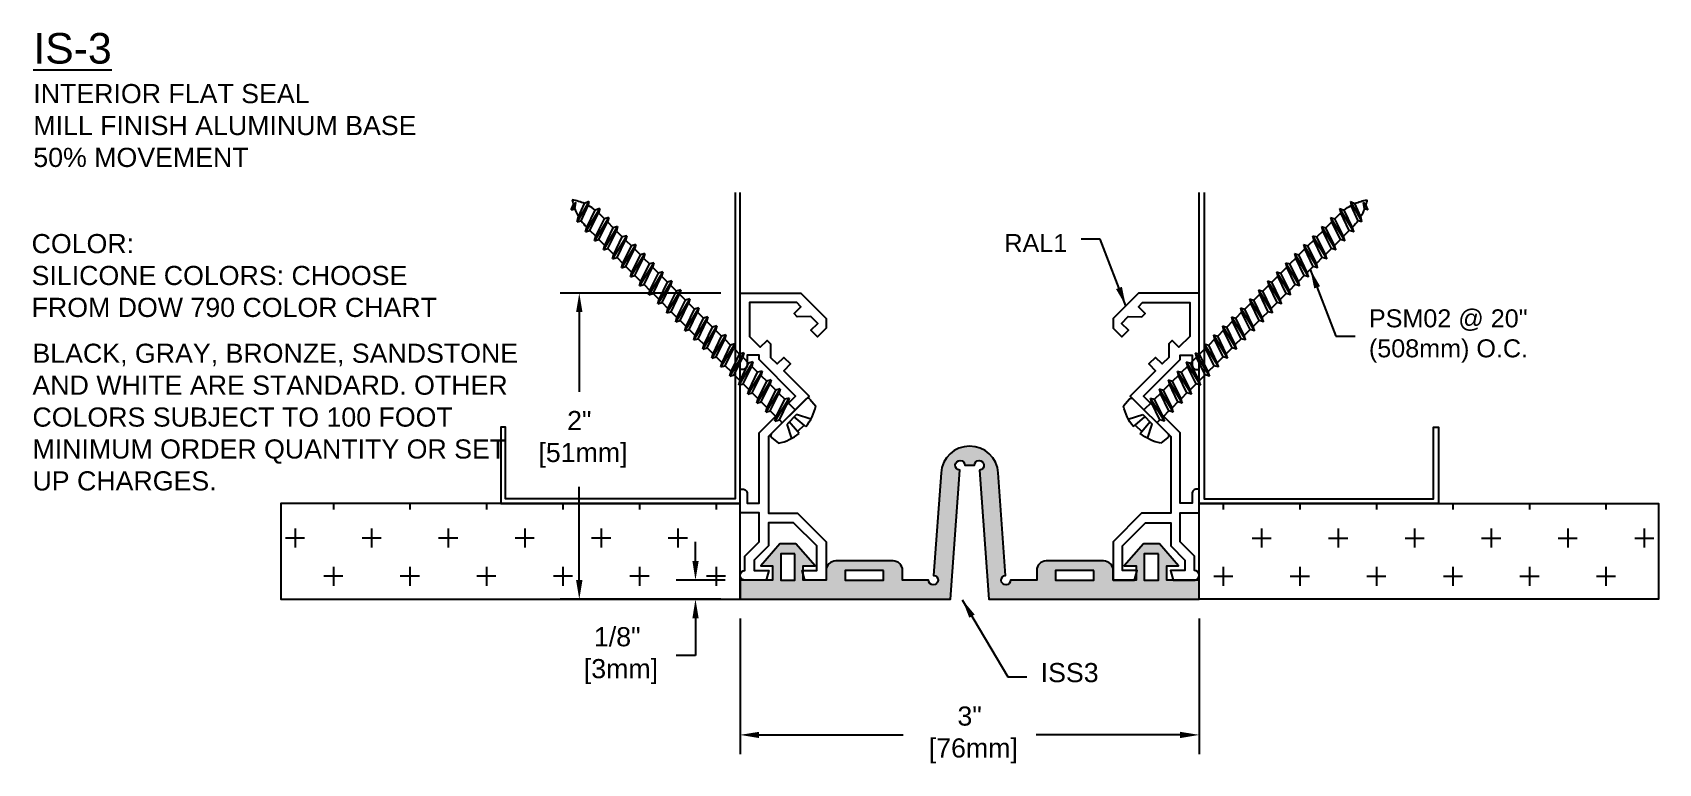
# Model space of a CAD drawing. Header units: inches. Extents: x 1.9 to 12.5, y 2.2 to 7.
import ezdxf

# ---------------------------------------------------------------- set-up
doc = ezdxf.new("R2010")
doc.units = ezdxf.units.IN
doc.header["$MEASUREMENT"] = 0
for name, color, linetype in [('Anchors', 4, 'Continuous'), ('Conditions', 1, 'Continuous'), ('Dimensions', 3, 'Continuous'), ('Fillers', 2, 'Continuous'), ('Metals', 7, 'Continuous'), ('TEXT', 2, 'Continuous')]:
    doc.layers.add(name, color=color, linetype=linetype)
doc.styles.add('ARIAL', font='arial.ttf')
doc.dimstyles.new('Arial', dxfattribs={"dimtxt": 0.125, "dimasz": 0.125, "dimexe": 0.125, "dimexo": 0.125, "dimgap": 0.125, "dimtad": 0, "dimtih": 1, "dimtoh": 1, "dimdec": 4, "dimzin": 3, "dimdsep": 46, "dimlunit": 4, "dimtxsty": 'ARIAL', "dimcen": 0.125, "dimadec": 0, "dimazin": 0, "dimtfac": 1, "dimtdec": 4, "dimtofl": 0, "dimtmove": 0, "dimatfit": 3, "dimfxl": 0, "dimfrac": 2, "dimtolj": 1, "dimtzin": 0, "dimarcsym": 0})

# ---------------------------------------------------------------- blocks, each defined once
blk = doc.blocks.new('A$CB0F2')
blk.add_lwpolyline([(0.029, 0.002, -0.958439), (0.032, 0.064), (0.032, 0.158), (0.125, 0.251), (0.125, 0.442), (0.001, 0.442), (0.001, 0.597), (0.017, 0.597, -0.414214), (0.048, 0.566), (0.048, 0.504), (0.125, 0.504), (0.125, 0.965), (0.364, 1.204), (0.125, 1.444), (0.125, 1.471), (0.048, 1.471), (0.048, 1.409, -0.414214), (0.017, 1.378), (0.001, 1.378), (0.001, 1.877), (0.397, 1.877), (0.564, 1.711), (0.564, 1.647), (0.507, 1.59), (0.463, 1.634), (0.508, 1.679), (0.464, 1.723), (0.375, 1.722), (0.354, 1.744), (0.398, 1.788), (0.371, 1.815), (0.063, 1.815), (0.063, 1.594), (0.133, 1.523), (0.177, 1.567), (0.199, 1.545), (0.199, 1.457), (0.243, 1.414), (0.286, 1.457), (0.33, 1.414), (0.286, 1.37), (0.452, 1.204), (0.187, 0.939), (0.187, 0.439), (0.377, 0.439), (0.564, 0.252), (0.564, 0.002), (0.423, 0.002), (0.407, 0.064), (0.502, 0.064), (0.502, 0.226), (0.351, 0.377), (0.187, 0.377), (0.187, 0.225), (0.094, 0.132), (0.094, 0.064), (0.189, 0.064), (0.172, 0.002), (0.029, 0.002)], format="xyb")
blk = doc.blocks.new('ral1')
blk.add_blockref('A$CB0F2', (-0.029, -0.002))
blk = doc.blocks.new('*D7')
at = {"layer": 'Defpoints', "color": 0}
for p in [(6.501, 3.272), (9.501, 3.272), (6.501, 2.386)]:
    blk.add_point(p, dxfattribs=at)
at = {"layer": 'Dimensions', "color": 0, "lineweight": -2}
for p, q in [((6.501, 3.147), (6.501, 2.261)), ((9.501, 3.147), (9.501, 2.261)), ((6.626, 2.386), (7.566, 2.386)), ((9.376, 2.386), (8.436, 2.386))]:
    blk.add_line(p, q, dxfattribs=at)
at = {"layer": 'Dimensions', "color": 0}
for points in [[(6.626, 2.406), (6.626, 2.365), (6.501, 2.386)], [(9.376, 2.406), (9.376, 2.365), (9.501, 2.386)]]:
    blk.add_solid(points, dxfattribs=at)
at = {"layer": 'Dimensions', "color": 0, "insert": (8.001, 2.386), "char_height": 0.125, "attachment_point": 5, "style": 'ARIAL'}
blk.add_mtext('\\A1;3"\\P [76mm]', dxfattribs=at)
blk = doc.blocks.new('PSM02')
for p, q in [((-0.089, 0.116), (-0.044, 0.028)), ((-0.032, 0.127), (-0.03, 0.111)), ((-0.03, 0.111), (0.03, 0.111)), ((-0.03, 0.111), (-0.023, 0.028)), ((0.03, 0.111), (0.023, 0.028)), ((0.032, 0.127), (0.03, 0.111)), ((0.089, 0.116), (0.044, 0.028)), ((-0.177, 0.017), (-0.172, 0.077)), ((-0.162, 0), (0.162, 0)), ((-0.06, -0.069), (-0.06, 0)), ((-0.044, 0.028), (0.044, 0.028)), ((0.06, -0.027), (0.06, 0)), ((0.177, 0.017), (0.172, 0.077)), ((-0.086, -0.083), (0.086, -0.042)), ((-0.086, -0.083), (-0.06, -0.069)), ((-0.086, -0.083), (-0.06, -0.098)), ((0.06, -0.027), (-0.06, -0.069)), ((0.06, -0.056), (-0.06, -0.098)), ((-0.06, -0.152), (-0.06, -0.098)), ((0.086, -0.042), (0.06, -0.027)), ((0.086, -0.042), (0.06, -0.056)), ((0.06, -0.111), (0.06, -0.056)), ((-0.086, -0.167), (0.086, -0.125)), ((-0.086, -0.167), (-0.06, -0.152)), ((-0.086, -0.167), (-0.06, -0.181)), ((-0.086, -0.25), (0.086, -0.208)), ((0.06, -0.111), (-0.06, -0.152)), ((0.06, -0.139), (-0.06, -0.181)), ((-0.06, -0.236), (-0.06, -0.181)), ((0.06, -0.194), (-0.06, -0.236)), ((0.086, -0.125), (0.06, -0.111)), ((0.086, -0.125), (0.06, -0.139)), ((0.06, -0.194), (0.06, -0.139)), ((0.086, -0.208), (0.06, -0.194)), ((0.086, -0.208), (0.06, -0.223)), ((-0.086, -0.25), (-0.06, -0.236)), ((-0.086, -0.25), (-0.06, -0.264)), ((-0.086, -0.333), (0.086, -0.292)), ((0.06, -0.223), (-0.06, -0.264)), ((-0.06, -0.319), (-0.06, -0.264)), ((0.06, -0.277), (-0.06, -0.319)), ((0.06, -0.306), (-0.06, -0.348)), ((0.06, -0.277), (0.06, -0.223)), ((0.086, -0.292), (0.06, -0.277)), ((0.086, -0.292), (0.06, -0.306)), ((0.06, -0.361), (0.06, -0.306)), ((-0.086, -0.333), (-0.06, -0.319)), ((-0.086, -0.333), (-0.06, -0.348)), ((-0.086, -0.417), (0.086, -0.375)), ((-0.086, -0.417), (-0.06, -0.402)), ((-0.086, -0.417), (-0.06, -0.431)), ((-0.06, -0.402), (-0.06, -0.348)), ((0.06, -0.361), (-0.06, -0.402)), ((0.06, -0.389), (-0.06, -0.431)), ((0.086, -0.375), (0.06, -0.361)), ((0.086, -0.375), (0.06, -0.389)), ((0.06, -0.444), (0.06, -0.389)), ((-0.086, -0.5), (0.086, -0.458)), ((-0.086, -0.5), (-0.06, -0.486)), ((-0.086, -0.5), (-0.06, -0.514)), ((-0.06, -0.486), (-0.06, -0.431)), ((0.06, -0.444), (-0.06, -0.486)), ((0.06, -0.473), (-0.06, -0.514)), ((-0.06, -0.569), (-0.06, -0.514)), ((0.06, -0.527), (-0.06, -0.569)), ((0.086, -0.458), (0.06, -0.444)), ((0.086, -0.458), (0.06, -0.473)), ((0.06, -0.527), (0.06, -0.473)), ((0.086, -0.542), (0.06, -0.527)), ((-0.086, -0.583), (0.086, -0.542)), ((-0.086, -0.583), (-0.06, -0.569)), ((-0.086, -0.583), (-0.06, -0.598)), ((-0.086, -0.667), (0.086, -0.625)), ((0.06, -0.556), (-0.06, -0.598)), ((-0.06, -0.652), (-0.06, -0.598)), ((0.06, -0.611), (-0.06, -0.652)), ((0.086, -0.542), (0.06, -0.556)), ((0.06, -0.611), (0.06, -0.556)), ((0.086, -0.625), (0.06, -0.611)), ((0.086, -0.625), (0.06, -0.639)), ((-0.086, -0.667), (-0.06, -0.652)), ((-0.086, -0.667), (-0.06, -0.681)), ((-0.086, -0.75), (0.086, -0.708)), ((-0.086, -0.75), (-0.06, -0.736)), ((0.06, -0.639), (-0.06, -0.681)), ((-0.06, -0.736), (-0.06, -0.681)), ((0.06, -0.694), (-0.06, -0.736)), ((0.06, -0.723), (-0.06, -0.764)), ((0.06, -0.694), (0.06, -0.639)), ((0.086, -0.708), (0.06, -0.694)), ((0.086, -0.708), (0.06, -0.723)), ((0.06, -0.777), (0.06, -0.723)), ((-0.086, -0.75), (-0.06, -0.764)), ((-0.086, -0.833), (0.086, -0.792)), ((-0.086, -0.833), (-0.06, -0.819)), ((-0.086, -0.833), (-0.06, -0.848)), ((-0.06, -0.819), (-0.06, -0.764)), ((0.06, -0.777), (-0.06, -0.819)), ((0.06, -0.806), (-0.06, -0.848)), ((-0.06, -0.902), (-0.06, -0.848)), ((0.086, -0.792), (0.06, -0.777)), ((0.086, -0.792), (0.06, -0.806)), ((0.06, -0.861), (0.06, -0.806)), ((-0.086, -0.917), (0.086, -0.875)), ((-0.086, -0.917), (-0.06, -0.902)), ((-0.086, -0.917), (-0.06, -0.931)), ((0.06, -0.861), (-0.06, -0.902)), ((0.06, -0.889), (-0.06, -0.931)), ((-0.06, -0.986), (-0.06, -0.931)), ((0.06, -0.944), (-0.06, -0.986)), ((0.086, -0.875), (0.06, -0.861)), ((0.086, -0.875), (0.06, -0.889)), ((0.06, -0.944), (0.06, -0.889)), ((0.086, -0.958), (0.06, -0.944)), ((-0.086, -1), (0.086, -0.958)), ((-0.086, -1), (-0.06, -0.986)), ((-0.086, -1), (-0.06, -1.014)), ((-0.086, -1.083), (0.086, -1.042)), ((0.06, -0.973), (-0.06, -1.014)), ((-0.06, -1.069), (-0.06, -1.014)), ((0.06, -1.027), (-0.06, -1.069)), ((0.06, -1.056), (-0.06, -1.098)), ((0.086, -0.958), (0.06, -0.973)), ((0.06, -1.027), (0.06, -0.973)), ((0.086, -1.042), (0.06, -1.027)), ((0.086, -1.042), (0.06, -1.056)), ((0.06, -1.111), (0.06, -1.056)), ((-0.086, -1.083), (-0.06, -1.069)), ((-0.086, -1.083), (-0.06, -1.098)), ((-0.086, -1.167), (0.086, -1.125)), ((-0.086, -1.167), (-0.06, -1.152)), ((-0.086, -1.167), (-0.06, -1.181)), ((-0.06, -1.152), (-0.06, -1.098)), ((0.06, -1.111), (-0.06, -1.152)), ((0.06, -1.139), (-0.06, -1.181)), ((0.086, -1.125), (0.06, -1.111)), ((0.086, -1.125), (0.06, -1.139)), ((0.06, -1.194), (0.06, -1.139)), ((-0.086, -1.25), (0.086, -1.208)), ((-0.086, -1.25), (-0.06, -1.236)), ((-0.086, -1.25), (-0.06, -1.264)), ((-0.06, -1.236), (-0.06, -1.181)), ((0.06, -1.194), (-0.06, -1.236)), ((0.06, -1.223), (-0.06, -1.264)), ((-0.06, -1.319), (-0.06, -1.264)), ((0.086, -1.208), (0.06, -1.194)), ((0.086, -1.208), (0.06, -1.223)), ((0.06, -1.277), (0.06, -1.223)), ((-0.086, -1.333), (0.086, -1.292)), ((-0.086, -1.333), (-0.06, -1.319)), ((-0.086, -1.333), (-0.06, -1.348)), ((-0.086, -1.417), (0.086, -1.375)), ((0.06, -1.277), (-0.06, -1.319)), ((0.06, -1.306), (-0.06, -1.348)), ((-0.06, -1.402), (-0.06, -1.348)), ((0.06, -1.361), (-0.06, -1.402)), ((0.086, -1.292), (0.06, -1.277)), ((0.086, -1.292), (0.06, -1.306)), ((0.06, -1.361), (0.06, -1.306)), ((0.086, -1.375), (0.06, -1.361)), ((0.086, -1.375), (0.06, -1.389)), ((-0.086, -1.417), (-0.06, -1.402)), ((-0.086, -1.417), (-0.06, -1.431)), ((-0.086, -1.5), (0.086, -1.458)), ((-0.086, -1.5), (-0.06, -1.486)), ((0.06, -1.389), (-0.06, -1.431)), ((-0.06, -1.486), (-0.06, -1.431)), ((0.06, -1.444), (-0.06, -1.486)), ((0.06, -1.473), (-0.06, -1.514)), ((0.06, -1.444), (0.06, -1.389)), ((0.086, -1.458), (0.06, -1.444)), ((0.086, -1.458), (0.06, -1.473)), ((0.06, -1.527), (0.06, -1.473)), ((-0.086, -1.5), (-0.06, -1.514)), ((-0.086, -1.583), (0.086, -1.542)), ((-0.086, -1.583), (-0.06, -1.569)), ((-0.086, -1.583), (-0.06, -1.598)), ((-0.06, -1.569), (-0.06, -1.514)), ((0.06, -1.527), (-0.06, -1.569)), ((0.06, -1.556), (-0.06, -1.598)), ((0.086, -1.542), (0.06, -1.527)), ((0.086, -1.542), (0.06, -1.556)), ((0.06, -1.611), (0.06, -1.556)), ((-0.086, -1.667), (0.086, -1.625)), ((-0.086, -1.667), (-0.06, -1.652)), ((-0.086, -1.667), (-0.06, -1.681)), ((-0.06, -1.652), (-0.06, -1.598)), ((0.06, -1.611), (-0.06, -1.652)), ((0.06, -1.639), (-0.06, -1.681)), ((-0.06, -1.736), (-0.06, -1.681)), ((0.06, -1.694), (-0.06, -1.736)), ((0.086, -1.625), (0.06, -1.611)), ((0.086, -1.625), (0.06, -1.639)), ((0.06, -1.694), (0.06, -1.639)), ((0.086, -1.708), (0.06, -1.694)), ((-0.086, -1.75), (0.086, -1.708)), ((-0.086, -1.75), (-0.06, -1.736)), ((-0.086, -1.75), (-0.06, -1.764)), ((-0.086, -1.833), (0.086, -1.792)), ((0.06, -1.723), (-0.06, -1.764)), ((-0.06, -1.81), (-0.06, -1.764)), ((0.06, -1.777), (-0.06, -1.819)), ((0.086, -1.708), (0.06, -1.723)), ((0.06, -1.723), (0.06, -1.777)), ((0.086, -1.792), (0.06, -1.777)), ((0.086, -1.792), (0.06, -1.806)), ((-0.086, -1.833), (-0.06, -1.819)), ((-0.086, -1.833), (-0.058, -1.847)), ((-0.069, -1.917), (0.079, -1.875)), ((-0.069, -1.917), (-0.047, -1.902)), ((0.06, -1.806), (-0.058, -1.847)), ((0.056, -1.862), (-0.047, -1.902)), ((0.05, -1.892), (-0.039, -1.926)), ((0.079, -1.875), (0.05, -1.892)), ((0.079, -1.875), (0.056, -1.862)), ((0.06, -1.806), (0.06, -1.81)), ((-0.069, -1.917), (-0.039, -1.926)), ((0.03, -1.947), (-0.004, -1.972)), ((-0.004, -1.972), (0.051, -1.958)), ((0.017, -1.973), (-0.004, -1.972)), ((0.051, -1.958), (0.017, -1.973)), ((0.051, -1.958), (0.03, -1.947))]:
    blk.add_line(p, q)
for centre, radius, start, end in [((0, -0.185), 0.313, 95.8447, 123.323), ((0, -0.185), 0.313, 56.677, 84.1553), ((-0.162, 0.016), 0.016, 175, 270), ((0.162, 0.016), 0.016, 270, 5), ((0.27, -1.81), 0.33, 180, 181.4809), ((0.27, -1.81), 0.33, 186.3809, 196.1333), ((-0.27, -1.81), 0.33, 335.5566, 345.5871), ((-0.27, -1.81), 0.33, 350.9871, 0), ((0.27, -1.81), 0.33, 200.6129, 215.118), ((-0.27, -1.81), 0.33, 324.882, 330.5326)]:
    blk.add_arc(centre, radius, start, end)
blk = doc.blocks.new('*D8')
at = {"layer": 'Defpoints', "color": 0}
for p in [(6.501, 5.272), (5.451, 3.272), (6.501, 3.272)]:
    blk.add_point(p, dxfattribs=at)
at = {"layer": 'Dimensions', "color": 0, "lineweight": -2}
for p, q in [((6.376, 5.272), (5.326, 5.272)), ((5.451, 5.147), (5.451, 4.626)), ((5.451, 3.397), (5.451, 4.007)), ((6.376, 3.272), (5.326, 3.272))]:
    blk.add_line(p, q, dxfattribs=at)
at = {"layer": 'Dimensions', "color": 0}
for points in [[(5.43, 5.147), (5.472, 5.147), (5.451, 5.272)], [(5.43, 3.397), (5.472, 3.397), (5.451, 3.272)]]:
    blk.add_solid(points, dxfattribs=at)
at = {"layer": 'Dimensions', "color": 0, "insert": (5.451, 4.316), "char_height": 0.125, "attachment_point": 5, "style": 'ARIAL'}
blk.add_mtext('\\A1;2"\\P [51mm]', dxfattribs=at)
blk = doc.blocks.new('*D9')
at = {"layer": 'Defpoints', "color": 0}
for p in [(6.529, 3.397), (6.21, 3.272), (6.501, 3.272)]:
    blk.add_point(p, dxfattribs=at)
at = {"layer": 'Dimensions', "color": 0, "lineweight": -2}
for p, q in [((6.21, 3.522), (6.21, 3.647)), ((6.404, 3.397), (6.085, 3.397)), ((6.376, 3.272), (6.085, 3.272)), ((6.21, 3.147), (6.21, 2.904)), ((6.21, 2.904), (6.085, 2.904))]:
    blk.add_line(p, q, dxfattribs=at)
at = {"layer": 'Dimensions', "color": 0}
for points in [[(6.19, 3.522), (6.231, 3.522), (6.21, 3.397)], [(6.19, 3.147), (6.231, 3.147), (6.21, 3.272)]]:
    blk.add_solid(points, dxfattribs=at)
at = {"layer": 'Dimensions', "color": 0, "insert": (5.699, 2.904), "char_height": 0.125, "attachment_point": 5, "style": 'ARIAL'}
blk.add_mtext('\\A1;1/8"\\P [3mm]', dxfattribs=at)
blk = doc.blocks.new('ISS3')
h = blk.add_hatch(color=256)
h.dxf.hatch_style = 1
h.paths.add_polyline_path([(3, 0.125), (2.788, 0.125), (2.788, 0.218), (2.865, 0.218), (2.74, 0.363), (2.635, 0.363), (2.51, 0.218), (2.587, 0.218), (2.587, 0.125), (2.438, 0.125), (2.438, 0.188, 0.414214), (2.375, 0.25), (2, 0.25, 0.414214), (1.938, 0.188), (1.938, 0.125), (1.768, 0.125, -2.297495), (1.735, 0.156), (1.687, 0.826, 0.931119), (1.313, 0.826), (1.265, 0.156, -2.297495), (1.232, 0.125), (1.062, 0.125), (1.062, 0.188, 0.414214), (1, 0.25), (0.625, 0.25, 0.414214), (0.562, 0.188), (0.562, 0.125), (0.413, 0.125), (0.413, 0.218), (0.49, 0.218), (0.365, 0.363), (0.26, 0.363), (0.135, 0.218), (0.212, 0.218), (0.212, 0.125), (0, 0.125), (0, 0), (1.375, 0), (1.435, 0.844, -2.297495), (1.469, 0.875), (1.531, 0.875, -2.297495), (1.565, 0.844), (1.625, 0), (3, 0)])
h.paths.add_polyline_path([(2.641, 0.125), (2.641, 0.297), (2.734, 0.297), (2.734, 0.125)], flags=16)
h.paths.add_polyline_path([(2.312, 0.125), (2.062, 0.125), (2.062, 0.188), (2.312, 0.188)], flags=16)
h.paths.add_polyline_path([(0.938, 0.125), (0.687, 0.125), (0.687, 0.188), (0.938, 0.188)], flags=16)
h.paths.add_polyline_path([(0.359, 0.125), (0.266, 0.125), (0.266, 0.297), (0.359, 0.297)], flags=16)
blk.add_lwpolyline([(1.565, 0.844), (1.625, 0), (3, 0), (3, 0.125), (2.788, 0.125), (2.788, 0.218), (2.865, 0.218), (2.74, 0.363), (2.635, 0.363), (2.51, 0.218), (2.587, 0.218), (2.587, 0.125), (2.438, 0.125), (2.438, 0.188, 0.414214), (2.375, 0.25), (2, 0.25, 0.414214), (1.938, 0.188), (1.938, 0.125), (1.768, 0.125, -2.297495), (1.735, 0.156), (1.687, 0.826, 0.931119), (1.313, 0.826), (1.265, 0.156, -2.297495), (1.232, 0.125), (1.062, 0.125), (1.062, 0.188, 0.414214), (1, 0.25), (0.625, 0.25, 0.414214), (0.562, 0.188), (0.562, 0.125), (0.413, 0.125), (0.413, 0.218), (0.49, 0.218), (0.365, 0.363), (0.26, 0.363), (0.135, 0.218), (0.212, 0.218), (0.212, 0.125), (0, 0.125), (0, 0), (1.375, 0), (1.435, 0.844, -2.297495), (1.469, 0.875), (1.531, 0.875, -2.297495)], format="xyb", close=True)
for points in [[(0.359, 0.297), (0.266, 0.297), (0.266, 0.125), (0.359, 0.125)], [(2.734, 0.297), (2.641, 0.297), (2.641, 0.125), (2.734, 0.125)], [(0.938, 0.188), (0.687, 0.188), (0.687, 0.125), (0.938, 0.125)], [(2.312, 0.188), (2.062, 0.188), (2.062, 0.125), (2.312, 0.125)]]:
    blk.add_lwpolyline(points, close=True)

msp = doc.modelspace()

# ---------------------------------------------------------------- hatches: boundary and pattern name
at = {"layer": 'Conditions'}
h = msp.add_hatch(dxfattribs=at)
h.set_pattern_fill('CROSS', color=256, style=0)
h.set_pattern_definition([(180, (12.40674, 8.4214), (-0.25, -0.25), [0.125, -0.375]), (270, (12.34424, 8.4839), (0.25, -0.25), [0.125, -0.375])])
h.paths.add_polyline_path([(3.50113, 3.27179), (6.50113, 3.27179), (6.50113, 3.37179), (6.50113, 3.89679), (4.93863, 3.89679), (3.50113, 3.89679)])
h = msp.add_hatch(dxfattribs=at)
h.set_pattern_fill('CROSS', color=256, style=0)
h.set_pattern_definition([(0, (3.59552, 8.4214), (0.25, -0.25), [0.125, -0.375]), (270, (3.65802, 8.4839), (-0.25, -0.25), [0.125, -0.375])])
h.paths.add_polyline_path([(12.50113, 3.27179), (9.50113, 3.27179), (9.50113, 3.37179), (9.50113, 3.89679), (11.06363, 3.89679), (12.50113, 3.89679)])

# ---------------------------------------------------------------- linework, layer by layer
for points in [[(6.46988, 5.92804), (6.46988, 3.92804), (4.96988, 3.92804), (4.96988, 4.39679), (4.93863, 4.39679), (4.93863, 3.89679), (6.50113, 3.89679), (6.50113, 5.92804)], [(9.53238, 5.92804), (9.53238, 3.92804), (11.03238, 3.92804), (11.03238, 4.39679), (11.06363, 4.39679), (11.06363, 3.89679), (9.50113, 3.89679), (9.50113, 5.92804)], [(6.50113, 3.89679), (3.50113, 3.89679), (3.50113, 3.27179), (6.50113, 3.27179), (6.50113, 3.89679)], [(9.50113, 3.89679), (12.50113, 3.89679), (12.50113, 3.27179), (9.50113, 3.27179), (9.50113, 3.89679)]]:
    msp.add_lwpolyline(points, dxfattribs=at)

# ---------------------------------------------------------------- block references
at = {"layer": 'Anchors', "rotation": 225}
msp.add_blockref('PSM02', (6.81971, 4.46637), dxfattribs=at)
at = {"layer": 'Anchors', "xscale": -1, "rotation": 134.9999999999999}
msp.add_blockref('PSM02', (9.18255, 4.46637), dxfattribs=at)
at = {"layer": 'Fillers'}
msp.add_blockref('ISS3', (6.50113, 3.27179), dxfattribs=at)
at = {"layer": 'Metals'}
msp.add_blockref('ral1', (6.52949, 3.39679), dxfattribs=at)
at = {"layer": 'Metals', "xscale": -1}
msp.add_blockref('ral1', (9.47277, 3.39679), dxfattribs=at)

# ---------------------------------------------------------------- texts
at = {"layer": 'TEXT', "attachment_point": 1, "style": 'ARIAL'}
for s, insert, char_height, width in [('{\\LIS-3\\P\\H0.625x;\\lINTERIOR FLAT SEAL\\PMILL FINISH ALUMINUM BASE\\P50% MOVEMENT}', (1.88444, 6.97046), 0.2, 4.1875), ('COLOR:{\\L                             \\~\\P}SILICONE COLORS: CHOOSE FROM DOW 790 COLOR CHART', (1.87318, 5.65735), 0.125, 2.8136286), ('BLACK, GRAY, BRONZE, SANDSTONE AND WHITE ARE STANDARD. OTHER COLORS SUBJECT TO 100 FOOT  MINIMUM ORDER QUANTITY OR SET UP CHARGES.', (1.87891, 4.94105), 0.125, 3.2331463)]:
    msp.add_mtext(s, dxfattribs=dict(at, insert=insert, char_height=char_height, width=width))
at = {"layer": 'TEXT', "style": 'ARIAL'}
for s, insert, char_height, attachment_point in [('\\A1;RAL1', (8.63875, 5.53949), 0.1175, 9), ('\\A1;PSM02 @ 20"\\P(508mm) O.C.', (10.60941, 5.16536), 0.1175, 1), ('ISS3', (8.46512, 2.85534), 0.125, 1)]:
    msp.add_mtext(s, dxfattribs=dict(at, insert=insert, char_height=char_height, attachment_point=attachment_point))

# ---------------------------------------------------------------- dimensions: what is measured, and where the dimension line sits
at = {"layer": 'Dimensions'}
for base, p1, picture, middle in [((5.45067, 3.27179), (6.50113, 5.27179), '*D8', (5.45067, 4.31648)), ((6.2104, 3.27179), (6.52949, 3.39679), '*D9', (5.69927, 2.90389))]:
    dim = msp.add_linear_dim(base=base, p1=p1, p2=(6.50113, 3.27179), angle=90, dimstyle='Arial', override={"dimpost": '\\X'}, dxfattribs=at)
    dim.commit()
    dim.dimension.update_dxf_attribs({"geometry": picture, "text_midpoint": middle, "dimtype": 160})
dim = msp.add_linear_dim(base=(6.50113, 2.38561), p1=(9.50113, 3.27179), p2=(6.50113, 3.27179), dimstyle='Arial', override={"dimpost": '\\X'}, dxfattribs=at)
dim.commit()
dim.dimension.update_dxf_attribs({"geometry": '*D7', "text_midpoint": (8.00113, 2.38561), "dimtype": 160})

# ---------------------------------------------------------------- leaders
at = {"layer": 'TEXT'}
for points in [[(9.02146, 5.18846), (8.85375, 5.62483), (8.72875, 5.62483)], [(10.22671, 5.42568), (10.39441, 4.9893), (10.51941, 4.9893)], [(7.95311, 3.26907), (8.25012, 2.76534), (8.37512, 2.76534)]]:
    msp.add_leader(points, dimstyle='Arial', dxfattribs=at)

doc.saveas('drawing.dxf')
